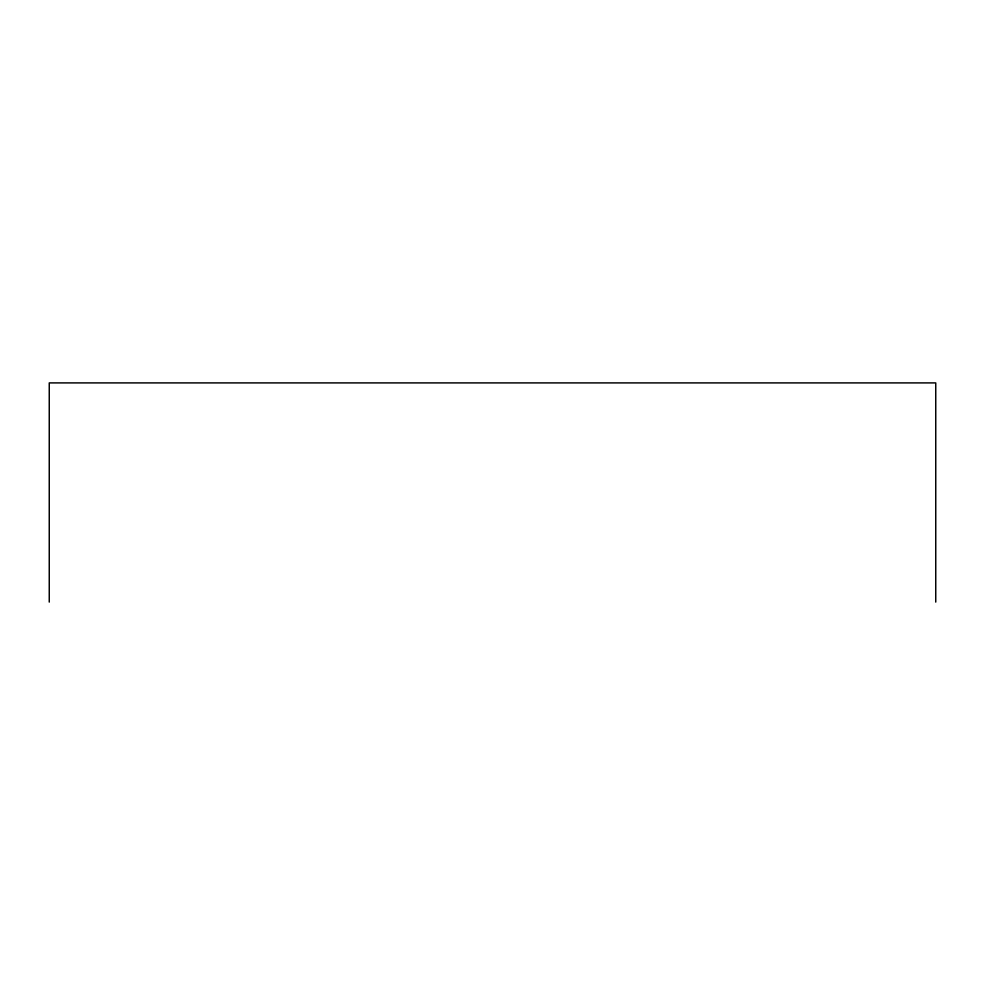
<?xml version="1.0" encoding="UTF-8"?>
<svg xmlns="http://www.w3.org/2000/svg" width="985" height="985" viewBox="0 0 985 985"><rect width="100%" height="100%" fill="white"/><g stroke="black" fill="none" stroke-linecap="round" stroke-linejoin="round"><path stroke-width="1.48" d="M935.75 602.094L935.75 382.906L49.25 382.906L49.25 602.094"/></g></svg>
